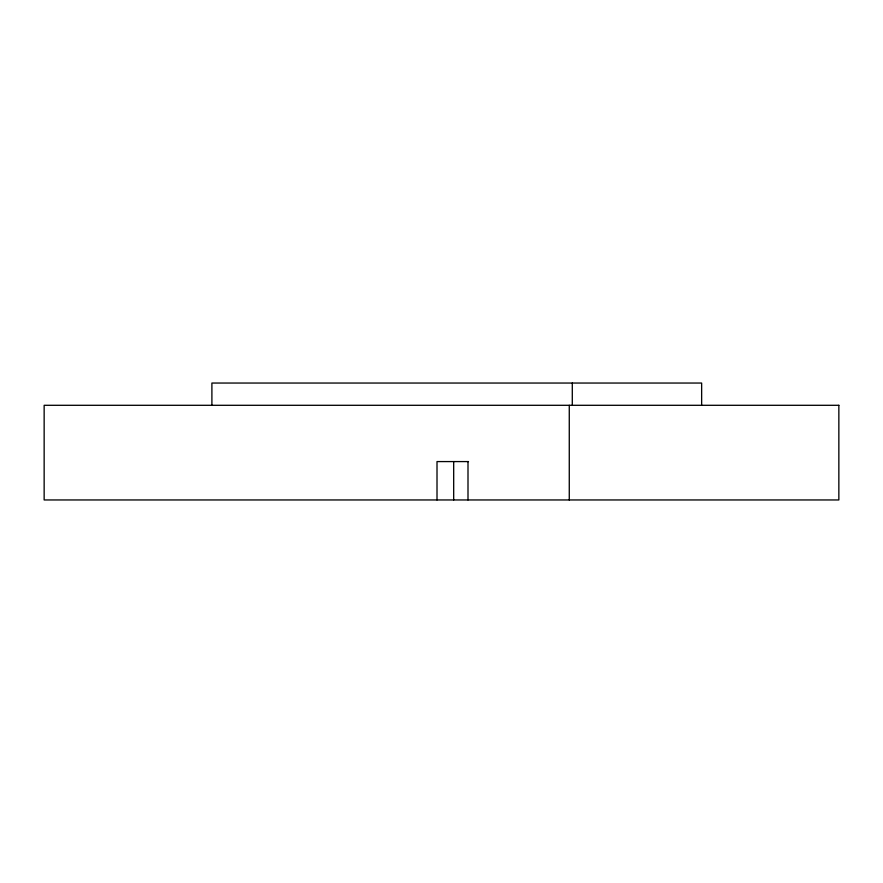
<?xml version="1.0" encoding="UTF-8"?>
<svg xmlns="http://www.w3.org/2000/svg" width="883" height="883" viewBox="0 0 883 883"><rect width="100%" height="100%" fill="white"/><g stroke="black" fill="none" stroke-linecap="round" stroke-linejoin="round"><path stroke-width="1.32" d="M468.509 461.577L437.008 461.577L437.008 499.955M701.643 405.297L701.643 383.045L211.898 383.045L211.898 405.297M572.294 383.045L572.294 405.297M569.27 405.297L569.27 499.955M468.001 461.577L468.001 499.955M453.685 461.577L453.685 499.955M838.85 405.297L44.15 405.297L44.15 499.955L838.85 499.955L838.85 405.297"/></g></svg>
